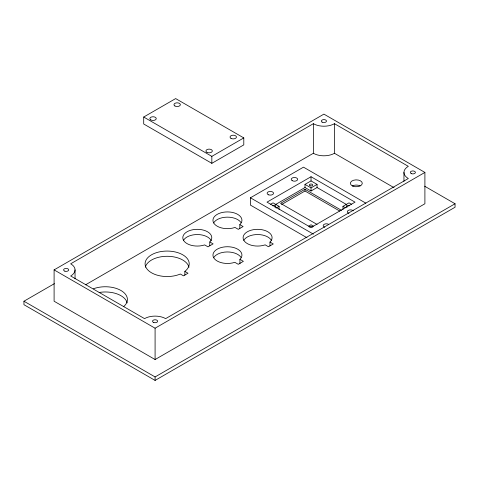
<?xml version="1.0" encoding="UTF-8"?>
<svg xmlns="http://www.w3.org/2000/svg" width="479" height="479" viewBox="0 0 479 479"><rect width="100%" height="100%" fill="white"/><g stroke="black" fill="none" stroke-linecap="round" stroke-linejoin="round"><path stroke-width="0.72" d="M209.772 241.943L210.018 241.709A14.496 8.371 0 0 0 199.701 229.441A14.496 8.371 0 0 0 183.002 239.087A14.496 8.371 0 0 0 204.24 245.044L204.647 244.901L207.994 246.835L213.119 243.877L209.772 241.943L209.772 245.667M239.805 224.645L240.165 224.304A14.496 8.371 0 0 0 229.842 212.035A14.496 8.371 0 0 0 213.149 221.681A14.496 8.371 0 0 0 234.387 227.639L234.979 227.429L238.297 229.339L243.116 226.555L239.805 224.645L239.805 228.375M239.919 259.343L240.165 259.115A14.496 8.371 0 0 0 229.842 246.847A14.496 8.371 0 0 0 213.149 256.487A14.496 8.371 0 0 0 234.387 262.444L234.794 262.306L238.249 264.3L243.374 261.342L239.919 259.343L239.919 263.821M269.952 242.051L270.312 241.709A14.496 8.371 0 0 0 259.989 229.441A14.496 8.371 0 0 0 243.296 239.087A14.496 8.371 0 0 0 264.534 245.044L265.127 244.835L268.444 246.745L273.264 243.961L269.952 242.051L269.952 245.781M184.846 271.407L185.708 270.689A22.064 12.735 0 0 0 171.32 251.295A22.064 12.735 0 0 0 145.484 266.216A22.064 12.735 0 0 0 179.074 274.521L180.32 274.018L183.481 275.844L188.002 273.234L184.846 271.407L184.846 275.138M143.706 117.032L175.661 98.584L243.793 137.916L243.793 144.88L211.838 163.327L143.706 123.995L143.706 117.032L211.838 156.37L243.793 137.916M54.097 269.893L323.912 114.122L424.903 172.428L424.903 203.755L155.088 359.531L54.097 301.225L54.097 269.893L155.088 328.205L424.903 172.428M313.362 123.69L70.676 263.803A14.921 8.616 0 0 1 70.676 275.988L144.538 318.631A14.921 8.616 0 0 1 165.638 318.631L408.324 178.517A14.921 8.616 0 0 1 408.324 166.333L334.462 123.69A14.921 8.616 0 0 1 313.362 123.69L313.362 153.28L85.561 284.801M424.687 186.229L455.05 203.755L455.05 207.239L155.088 380.416L23.95 304.704L23.95 301.225L54.402 283.646M306.991 237.758L250.427 205.102L250.427 197.791L303.488 167.159L365.836 203.156M311.027 176.733L267.013 202.144L311.027 227.555L355.041 202.144L311.027 176.733L311.027 180.912L304.997 184.391L304.997 187.523L274.958 204.868M270.629 204.234L273.042 202.839L279.071 206.323L279.071 209.455M341.509 210.347L304.997 189.265L280.574 203.365L317.092 224.447M281.676 204.473L304.997 191.007L339.785 211.089M276.054 208.066L279.071 206.323M304.997 184.391L311.027 187.876L317.056 184.391L317.056 187.523L346.455 204.497M304.997 187.523L311.027 191.007L317.056 187.523M308.614 226.166L311.027 224.771L313.44 226.166M342.982 209.455L342.982 206.323L349.011 202.839L351.424 204.234M23.95 301.225L155.088 376.937L455.05 203.755M313.362 153.28A14.921 8.616 0 0 0 334.462 153.28L394.067 187.696M311.027 180.912L317.056 184.391M342.982 206.323L345.395 207.712M250.427 197.791L313.422 234.159M403.953 172.428L403.953 181.302M334.462 123.69L334.462 153.28M311.027 187.876L311.027 191.007M304.997 189.265L304.997 191.007M211.838 156.37L211.838 163.327M155.088 328.205L155.088 359.531M155.088 376.937L155.088 380.416M75.047 269.893L75.047 278.772M99.129 292.483A22.064 12.735 0 0 1 127.186 302.896M145.311 267.21A22.064 12.735 0 0 1 167.147 256.289A22.064 12.735 0 0 1 188.983 267.21M243.781 240.368A14.496 8.371 0 0 1 257.936 234.548A14.496 8.371 0 0 1 271.587 240.751M213.634 222.963A14.496 8.371 0 0 1 227.094 217.149A14.496 8.371 0 0 1 241.021 222.585M183.487 240.368A14.496 8.371 0 0 1 197.641 234.548A14.496 8.371 0 0 1 211.299 240.751M213.634 257.774A14.496 8.371 0 0 1 227.094 251.954A14.496 8.371 0 0 1 241.021 257.397M352.322 185.966A5.97 3.449 0 0 1 360.076 185.846M93.417 288.771A22.064 12.735 0 0 1 120.948 290.478A22.064 12.735 0 0 1 123.905 306.368M348.922 213.317A3.197 1.844 0 0 1 348.257 210.413A3.197 1.844 0 0 1 353.286 210.796M324.804 227.244A3.197 1.844 0 0 1 323.864 224.519A3.197 1.844 0 0 1 328.66 224.34M347.101 207.173A1.706 0.982 0 0 1 346.748 205.629A1.706 0.982 0 0 1 349.43 205.832M309.548 227.154A1.706 0.982 0 0 1 312.5 227.154M272.617 205.832A1.706 0.982 0 0 1 275.299 205.629A1.706 0.982 0 0 1 274.946 207.173M174.907 105.979A3.197 1.844 0 0 0 180.254 105.152A3.197 1.844 0 0 0 176.338 102.889A3.197 1.844 0 0 0 174.907 105.979M150.789 119.906A3.197 1.844 0 0 0 156.142 119.073A3.197 1.844 0 0 0 152.22 116.816A3.197 1.844 0 0 0 150.789 119.906M206.862 152.274A3.197 1.844 0 0 0 212.215 151.448A3.197 1.844 0 0 0 208.293 149.191A3.197 1.844 0 0 0 206.862 152.274M230.98 138.353A3.197 1.844 0 0 0 236.333 137.527A3.197 1.844 0 0 0 232.411 135.264A3.197 1.844 0 0 0 230.98 138.353M411.563 173.703A2.557 1.479 0 0 0 415.401 172.428A2.557 1.479 0 0 0 411.563 171.147A2.557 1.479 0 0 0 411.563 173.703M322.104 122.127A2.557 1.479 0 0 0 326.385 121.462A2.557 1.479 0 0 0 323.247 119.654A2.557 1.479 0 0 0 322.104 122.127M153.807 322.517A2.557 1.479 0 0 0 157.645 321.241A2.557 1.479 0 0 0 153.807 319.96A2.557 1.479 0 0 0 153.807 322.517M64.875 271.174A2.557 1.479 0 0 0 68.713 269.893A2.557 1.479 0 0 0 64.875 268.617A2.557 1.479 0 0 0 64.875 271.174M268.731 194.869A3.197 1.844 0 0 0 273.527 193.271A3.197 1.844 0 0 0 268.731 191.672A3.197 1.844 0 0 0 268.731 194.869M292.184 180.649A3.197 1.844 0 0 0 297.531 179.823A3.197 1.844 0 0 0 293.615 177.559A3.197 1.844 0 0 0 292.184 180.649M310.17 185.852A1.706 0.982 0 0 0 312.733 185.002A1.706 0.982 0 0 0 310.17 184.146A1.706 0.982 0 0 0 310.17 185.852M353.071 186.193A5.97 3.449 0 0 0 362.28 183.487A5.97 3.449 0 0 0 353.61 180.236A5.97 3.449 0 0 0 353.071 186.193"/></g></svg>
